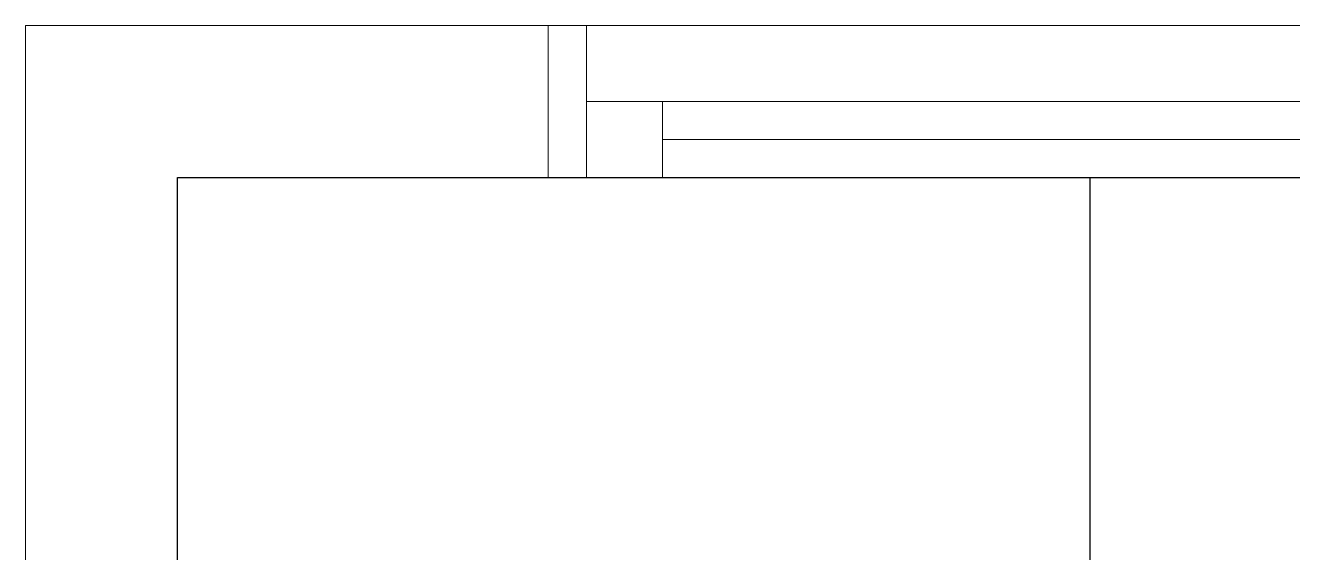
# Model space of a CAD drawing. Extents: x -560814 to 57327, y -29287 to 19916.
# Drawn here: x 34876 to 35709, y -3057 to -2710 of the extents above; entities that cross this region are included whole.
import ezdxf

# ---------------------------------------------------------------- set-up
doc = ezdxf.new("R2010")
doc.units = 0
doc.header["$LTSCALE"] = 0.25
doc.linetypes.add('DASHDOT', pattern=[25.4, 12.7, -6.35, 0, -6.35])
for name, color, linetype, lineweight in [('01-First Floor$0$Aluminum', 251, 'Continuous', 5), ('01-First Floor$0$Walls', 251, 'Continuous', 5), ('E-LITE-CLNG-CNDT', 6, 'DASHDOT', 35)]:
    doc.layers.add(name, color=color, linetype=linetype, lineweight=lineweight)
doc.layers.add('01-First Floor$0$FALSE CEILING', color=251, linetype='Continuous')

# ---------------------------------------------------------------- blocks, each defined once
blk = doc.blocks.new('01-First Floor$0$A$C37be4daf')
at = {"layer": '01-First Floor$0$Aluminum'}
for p, q in [((1416.01, 598.24), (216.01, 598.24)), ((1341.01, 548.24), (1341.01, 598.24)), ((1391.01, 498.24), (1391.01, 598.24)), ((291.01, 573.24), (1341.01, 573.24)), ((1391.01, 548.24), (241.01, 548.24)), ((1416.01, 498.24), (216.01, 498.24))]:
    blk.add_line(p, q, dxfattribs=at)
at = {"layer": '01-First Floor$0$Walls'}
blk.add_line((1416.01, 498.24), (1416.01, 598.24), dxfattribs=at)
blk = doc.blocks.new('01-First Floor')
at = {"layer": '01-First Floor$0$FALSE CEILING', "linetype": 'Continuous'}
blk.add_line((35576, -6810), (35576, -2810), dxfattribs=at)
at = {"layer": '01-First Floor$0$FALSE CEILING'}
blk.add_lwpolyline([(34976, -2810), (38476, -2810), (38476, -6810), (34976, -6810)], close=True, dxfattribs=at)
at = {"layer": '01-First Floor$0$Walls'}
for p, q in [((42876, -2710), (34876, -2710)), ((34876, -2710), (34876, -4480)), ((38476, -2810), (34976, -2810)), ((34976, -2810), (34976, -4480))]:
    blk.add_line(p, q, dxfattribs=at)
at = {"rotation": 180}
blk.add_blockref('01-First Floor$0$A$C37be4daf', (36635.82, -2211.76), dxfattribs=at)

msp = doc.modelspace()

# ---------------------------------------------------------------- block references
at = {"layer": 'E-LITE-CLNG-CNDT'}
msp.add_blockref('01-First Floor', (0, 0), dxfattribs=at)

doc.saveas('drawing.dxf')
